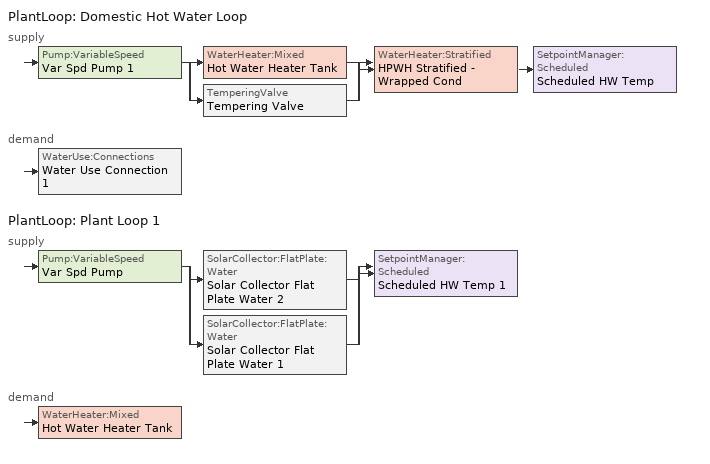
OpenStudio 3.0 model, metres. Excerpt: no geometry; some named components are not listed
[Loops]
PlantLoop 'Domestic Hot Water Loop'
 supply: Pump:VariableSpeed 'Var Spd Pump 1' > split
  | WaterHeater:Mixed 'Hot Water Heater Tank'
  | TemperingValve 'Tempering Valve'
  join > WaterHeater:Stratified 'HPWH Stratified - Wrapped Cond' > SetpointManager:Scheduled 'Scheduled HW Temp'
 demand: WaterUse:Connections 'Water Use Connection 1'
PlantLoop 'Plant Loop 1'
 supply: Pump:VariableSpeed 'Var Spd Pump' > split
  | SolarCollector:FlatPlate:Water 'Solar Collector Flat Plate Water 2'
  | SolarCollector:FlatPlate:Water 'Solar Collector Flat Plate Water 1'
  join > SetpointManager:Scheduled 'Scheduled HW Temp 1'
 demand: WaterHeater:Mixed 'Hot Water Heater Tank'
[Sizing:Zone]
Zone8 Thermal Zone: Zone Cooling Design Supply Air Temperature Input Method=SupplyAirTemperature; Zone Cooling Design Supply Air Temperature {C}=12; Zone Cooling Design Supply Air Temperature Difference {deltaC}=11.11; Zone Heating Design Supply Air Temperature Input Method=SupplyAirTemperature; Zone Heating Design Supply Air Temperature {C}=30; Zone Heating Design Supply Air Temperature Difference {deltaC}=11.11; Zone Cooling Design Supply Air Humidity Ratio {kg-H2O/kg-air}=0.008; Zone Heating Design Supply Air Humidity Ratio {kg-H2O/kg-air}=0.008; Zone Heating Sizing Factor=1; Zone Cooling Sizing Factor=1; Cooling Design Air Flow Method=DesignDay; Cooling Minimum Air Flow per Zone Floor Area {m3/s-m2}=0.000762; Cooling Minimum Air Flow {m3/s}=0; Heating Design Air Flow Method=DesignDay; Heating Design Air Flow Rate {m3/s}=0; Heating Maximum Air Flow Fraction=0.3; Account for Dedicated Outdoor Air System=No; Dedicated Outdoor Air System Control Strategy=NeutralSupplyAir; Dedicated Outdoor Air Low Setpoint Temperature for Design {C}=Autosize; Dedicated Outdoor Air High Setpoint Temperature for Design {C}=Autosize; Design Zone Air Distribution Effectiveness in Cooling Mode=1
[Zone equipment]
Zone8 Thermal Zone: Water Heater Heat Pump Wrapped Condenser
[WaterUse:Equipment:Definition]
Name | Peak Flow Rate {m3/s} | Target Temperature Schedule | Sensible Fraction Schedule | Latent Fraction Schedule
NZERTF Master Showers | 0.000125607 | Showers Temp Schedule | Shower Sensible Fraction | Shower Latent Fraction
NZERTF Dishwasher | 1.989e-06 | Dishwasher Temp Schedule | ALWAYS_OFF | ALWAYS_OFF
NZERTF Master Bath | 0.000337363 | Bath Temp Schedule | Bath Sensible Fraction | Bath Latent Fraction
NZERTF Clothes Washer | 2.12164e-05 | Clothes Washer Temp Schedule | ALWAYS_OFF | ALWAYS_OFF
NZERTF Master Sink; NZERTF Kitchen Sink | 7.17606e-05 | Sinks Temp Schedule | Sink Sensible Fraction | Sink Latent Fraction
[PlantLoop] Plant Loop Volume {m3}=Autocalculate; Load Distribution Scheme=Optimal
Name | Glycol Concentration | Minimum Loop Temperature {C} | Fluid Type | Maximum Loop Temperature {C} | Maximum Loop Flow Rate {m3/s} | Minimum Loop Flow Rate {m3/s}
Domestic Hot Water Loop | 0 | 3
Plant Loop 1 | 50 | -45.6 | PropyleneGlycol | 163 | 5.23649e-05 | 0
[Sizing:Plant] Loop Type=Heating; Loop Design Temperature Difference {deltaC}=11; Sizing Option=NonCoincident; Zone Timesteps in Averaging Window=1; Coincident Sizing Factor Mode=None
Name | Design Loop Exit Temperature {C}
Domestic Hot Water Loop | 48.9
Plant Loop 1 | 100
[WaterHeater:Mixed]
Hot Water Heater Tank: Tank Volume {m3}=0.2953; Setpoint Temperature Schedule=Tempered Setpoint Temp Schedule; Deadband Temperature Difference {deltaC}=0; Maximum Temperature Limit {C}=76.7; Heater Control Type=Cycle; Heater Maximum Capacity {W}=0; Heater Minimum Capacity {W}=0; Heater Ignition Minimum Flow Rate {m3/s}=0; Heater Ignition Delay {s}=0; Heater Fuel Type=Electricity; Heater Thermal Efficiency=0.98; Off Cycle Parasitic Fuel Consumption Rate {W}=0; Off Cycle Parasitic Heat Fraction to Tank=0; On Cycle Parasitic Fuel Consumption Rate {W}=0; On Cycle Parasitic Heat Fraction to Tank=0; Ambient Temperature Indicator=ThermalZone; Ambient Temperature Thermal Zone=Zone8 Thermal Zone; Off Cycle Loss Coefficient to Ambient Temperature {W/K}=1.64; Off Cycle Loss Fraction to Thermal Zone=1; On Cycle Loss Coefficient to Ambient Temperature {W/K}=1.64; On Cycle Loss Fraction to Thermal Zone=1; Peak Use Flow Rate {m3/s}=0; Use Side Effectiveness=1; Source Side Effectiveness=0.44; Use Side Design Flow Rate {m3/s}=autosize; Source Side Design Flow Rate {m3/s}=autosize; Indirect Water Heating Recovery Time {hr}=1.5; Source Side Flow Control Mode=IndirectHeatPrimarySetpoint
[WaterUse:Connections]
Water Use Connection 1: Water Use Equipment Name 1=Water Use Equipment 7; Water Use Equipment Name 2=Water Use Equipment 8; Water Use Equipment Name 3=Water Use Equipment 9; Water Use Equipment Name 4=Water Use Equipment 10; Water Use Equipment Name 5=Water Use Equipment 11; Water Use Equipment Name 6=Water Use Equipment 12
[WaterUse:Equipment]
Name | Water Use Equipment Definition | Space | Flow Rate Fraction Schedule
Water Use Equipment 7 | NZERTF Clothes Washer | First Floor (Zone1) Thermal Zone | Clothes Washer
Water Use Equipment 8 | NZERTF Dishwasher | First Floor (Zone1) Thermal Zone | Dishwasher
Water Use Equipment 9 | NZERTF Kitchen Sink | First Floor (Zone1) Thermal Zone | Kitch Sink - 15 seconds short
Water Use Equipment 10 | NZERTF Master Sink | Second Floor (Zone3) Thermal Zone | Master Sink - 21 seconds extra
Water Use Equipment 11 | NZERTF Master Showers | Second Floor (Zone3) Thermal Zone | Shower
Water Use Equipment 12 | NZERTF Master Bath | Second Floor (Zone3) Thermal Zone | Bath
[SetpointManager:Scheduled] Control Variable=Temperature
Name | Schedule
Scheduled HW Temp | Hot Water Delivery Setpoint Temp Schedule
Scheduled HW Temp 1 | Loop Temp Schedule
[Fan:OnOff]
HPWH Stratified - Wrapped Cond - Fan: Availability Schedule=Always On Discrete hvac_library; Fan Total Efficiency=0.8; Pressure Rise {Pa}=100; Maximum Flow Rate {m3/s}=Autosize; Motor Efficiency=0.9; Motor In Airstream Fraction=1; Fan Power Ratio Function of Speed Ratio Curve=Fan On Off Power Curve 22; Fan Efficiency Ratio Function of Speed Ratio Curve=Fan On Off Efficiency Curve 22
[Pump:VariableSpeed] Skin Loss Radiative Fraction=0.5; Design Power Sizing Method=PowerPerFlowPerPressure; Design Electric Power per Unit Flow Rate {W/(m3/s)}=348701.1; Design Shaft Power per Unit Flow Rate per Unit Head {W-s/m3-Pa}=1.28205; Design Minimum Flow Rate Fraction=0
Name | Rated Flow Rate {m3/s} | Rated Power Consumption {W} | Motor Efficiency | Coefficient 1 of the Part Load Performance Curve | Pump Control Type | Zone
Var Spd Pump 1 | Autosize | 0 | 0.9
Var Spd Pump | 5.23649e-05 | 160 | 0.87 | 0 | Intermittent | Zone8 Thermal Zone
[SolarCollector:FlatPlate:Water] Maximum Flow Rate {m3/s}=2.61824e-05
Name | SolarCollectorPerformance | Surface
Solar Collector Flat Plate Water 2 | Alternate Energy Technologies AE-32 | Solar Thermal Panel 2
Solar Collector Flat Plate Water 1 | Alternate Energy Technologies AE-32 1 | Solar Thermal Panel 1
[SolarCollectorPerformance:FlatPlate] Gross Area {m2}=2.503; Test Fluid=Water; Test Flow Rate {m3/s}=5.6e-05; Test Correlation Type=Inlet; Coefficient 1 of Efficiency Equation=0.746; Coefficient 2 of Efficiency Equation {W/m2-K}=-4.005; Coefficient 3 of Efficiency Equation {W/m2-K2}=0; Coefficient 2 of Incident Angle Modifier=-0.09; Coefficient 3 of Incident Angle Modifier=0
Alternate Energy Technologies AE-32; Alternate Energy Technologies AE-32 1
[WaterHeater:HeatPump:WrappedCondenser]
Water Heater Heat Pump Wrapped Condenser: Availability Schedule=Always On Discrete hvac_library; Compressor Setpoint Temperature Schedule=Compressor Setpoint Temp Schedule; Dead Band Temperature Difference {deltaC}=5; Condenser Bottom Location {m}=1; Condenser Top Location {m}=1.143; Evaporator Air Flow Rate {m3/s}=0.2279; Inlet Air Configuration=ZoneAirOnly; Inlet Air Temperature Schedule=Water Heater Heat Pump Wrapped Condenser - Inlet Air Temp; Inlet Air Humidity Schedule=Water Heater Heat Pump Wrapped Condenser - Inlet Air Humidity Ratio; Tank=HPWH Stratified - Wrapped Cond; DX Coil=Coil Water Heating Air To Water Heat Pump Wrapped; Minimum Inlet Air Temperature for Compressor Operation {C}=5; Maximum Inlet Air Temperature for Compressor Operation {C}=48.89; Compressor Location=Zone; Compressor Ambient Temperature Schedule=Water Heater Heat Pump Wrapped Condenser - Compress Ambient Temp; Fan=HPWH Stratified - Wrapped Cond - Fan; Fan Placement=DrawThrough; On Cycle Parasitic Electric Load {W}=0; Off Cycle Parasitic Electric Load {W}=0; Parasitic Heat Rejection Location=Zone; Tank Element Control Logic=Simultaneous; Control Sensor 1 Height In Stratified Tank {m}=0.9; Control Sensor 1 Weight=1; Control Sensor 2 Height In Stratified Tank {m}=0
[Coil:WaterHeating:AirToWaterHeatPump:Wrapped]
Coil Water Heating Air To Water Heat Pump Wrapped: Rated Heating Capacity {W}=1450; Rated COP {W/W}=2.36; Rated Sensible Heat Ratio=0.85; Rated Evaporator Inlet Air Dry-Bulb Temperature {C}=20.3; Rated Evaporator Inlet Air Wet-Bulb Temperature {C}=14.1; Rated Condenser Water Temperature {C}=58; Rated Evaporator Air Flow Rate {m3/s}=0.189; Evaporator Fan Power Included in Rated COP=Yes; Crankcase Heater Capacity {W}=0; Maximum Ambient Temperature for Crankcase Heater Operation {C}=5; Evaporator Air Temperature Type for Curve Objects=WetBulbTemperature; Heating Capacity Function of Temperature Curve=HPWH-Htg-Cap-fT; Heating Capacity Function of Air Flow Fraction Curve=HPWH-Htg-Cap-FF; Heating COP Function of Temperature Curve=HPWH-Htg-COP-fT; Heating COP Function of Air Flow Fraction Curve=HPWH-Htg-COP-FF; Part Load Fraction Correlation Curve=HPWH-COP-fPLR
[WaterHeater:Stratified]
HPWH Stratified - Wrapped Cond: Tank Volume {m3}=0.1893; Tank Height {m}=1.143; Tank Shape=VerticalCylinder; Tank Perimeter {m}=0; Maximum Temperature Limit {C}=71.1; Heater Priority Control=MasterSlave; Heater 1 Setpoint Temperature Schedule=Water Heater Stratified Setpoint Temperature 4; Heater 1 Deadband Temperature Difference {deltaC}=8.3333; Heater 1 Capacity {W}=3800; Heater 1 Height {m}=0.86; Heater 2 Setpoint Temperature Schedule=Water Heater Stratified Setpoint Temperature 4; Heater 2 Deadband Temperature Difference {deltaC}=0; Heater 2 Capacity {W}=0; Heater 2 Height {m}=0.5; Heater Fuel Type=Electricity; Heater Thermal Efficiency=0.98; Off Cycle Parasitic Fuel Consumption Rate {W}=0; Off Cycle Parasitic Fuel Type=Electricity; Off Cycle Parasitic Heat Fraction to Tank=0; Off Cycle Parasitic Height {m}=0; On Cycle Parasitic Fuel Consumption Rate {W}=0; On Cycle Parasitic Fuel Type=Electricity; On Cycle Parasitic Heat Fraction to Tank=0; On Cycle Parasitic Height {m}=0; Ambient Temperature Indicator=ThermalZone; Ambient Temperature Schedule=HPWH Stratified - Wrapped Cond - Amb Temp; Ambient Temperature Thermal Zone=Zone8 Thermal Zone; Uniform Skin Loss Coefficient per Unit Area to Ambient Temperature {W/m2-K}=0; Skin Loss Fraction to Zone=1; Off Cycle Flue Loss Coefficient to Ambient Temperature {W/K}=1.64; Off Cycle Flue Loss Fraction to Zone=1; Use Side Effectiveness=1; Use Side Inlet Height {m}=0.2286; Use Side Outlet Height {m}=1.0922; Source Side Effectiveness=1; Source Side Inlet Height {m}=0.2286; Source Side Outlet Height {m}=0.2286; Inlet Mode=Fixed; Use Side Design Flow Rate {m3/s}=autosize; Source Side Design Flow Rate {m3/s}=autosize; Indirect Water Heating Recovery Time {hr}=1.5; Number of Nodes=1; Additional Destratification Conductivity {W/m-K}=0; Node 1 Additional Loss Coefficient {W/m2-K}=0; Node 2 Additional Loss Coefficient {W/m2-K}=0; Node 3 Additional Loss Coefficient {W/m2-K}=0; Node 4 Additional Loss Coefficient {W/m2-K}=0; Node 5 Additional Loss Coefficient {W/m2-K}=0; Node 6 Additional Loss Coefficient {W/m2-K}=0; Node 7 Additional Loss Coefficient {W/m2-K}=0; Node 8 Additional Loss Coefficient {W/m2-K}=0; Node 9 Additional Loss Coefficient {W/m2-K}=0; Node 10 Additional Loss Coefficient {W/m2-K}=0; Node 11 Additional Loss Coefficient {W/m2-K}=0; Node 12 Additional Loss Coefficient {W/m2-K}=0; Source Side Flow Control Mode=IndirectHeatPrimarySetpoint
[Schedule:Compact]
Shower: Through: 12/31, For: Mondays, Until: 6:05, 0, Until: 6:10, 1, Until: 6:33, 0, Until: 6:38, 1, Until: 6:41, 0, Until: 6:46, 1, Until: 18:08, 0, Until: 18:16, 1, Until 24:00, 0, For: Tuesdays Thursdays, Until: 6:05, 0, Until: 6:10, 1, Until: 6:33, 0, Until: 6:38, 1, Until: 6:43, 0, Until: 6:48, 1, Until: 21:46, 0, Until: 21:54, 1, Until 24:00, 0, For: Wednesdays, Until: 6:05, 0, Until: 6:10, 1, Until: 6:33, 0, Until: 6:38, 1, Until: 18:08, 0, Until: 18:16, 1, Until 24:00, 0, For: Fridays, Until: 6:05, 0, Until: 6:10, 1, Until: 6:33, 0, Until: 6:38, 1, Until: 6:44, 0, Until: 6:49, 1, Until: 18:10, 0, Until: 18:18, 1, Until 24:00, 0, For: Saturdays, Until: 9:00, 0, Until: 9:08, 1, Until: 10:00, 0, Until: 10:05, 1, Until: 20:05, 0, Until: 20:10, 1, Until 24:00, 0, For: Sundays, Until: 9:00, 0, Until: 9:05, 1, Until: 10:00, 0, Until: 10:05, 1, Until: 14:00, 0, Until: 14:05, 1, Until: 18:10, 0, Until: 18:18, 1, Until 24:00, 0, For: AllOtherDays, Until 24:00, 0
Bath Latent Fraction; ALWAYS_OFF: Through: 12/31, For: AllDays, Until: 24:00, 0
Bath Sensible Fraction: Through: 12/31, For: AllDays, Until: 24:00, .2083
Hot Water Delivery Setpoint Temp Schedule: THROUGH: 12/31, FOR: AllDays, UNTIL: 24:00, 48.8889
Sink Sensible Fraction: Through: 12/31, For: AllDays, Until: 24:00, .09869
Dishwasher Temp Schedule: THROUGH: 12/31, FOR: AllDays, UNTIL: 24:00, 40.6
Dishwasher: Through: 12/31, For: Mondays, Until: 20:28, 0, Until: 21:28, 1, Until: 24:00, 0, For: Tuesdays Thursdays, Until: 24:00, 0, For: Wednesdays, Until: 20:28, 0, Until: 21:28, 1, Until: 24:00, 0, For: Fridays, Until: 20:15, 0, Until: 21:15, 1, Until: 24:00, 0, For: Saturdays, Until: 21:00, 0, Until: 22:00, 1, Until: 24:00, 0, For: Sundays, Until: 20:28, 0, Until: 21:28, 1, Until: 24:00, 0, For: AllOtherDays, Until 24:00, 0
Master Sink - 21 seconds extra: Through: 12/31, For: Mondays, Until: 4:02, 0, Until: 4:03, 1, Until 6:47, 0, Until 6:48, 1, Until 18:20, 0, Until 18:21, 1, Until 22:20, 0, Until 22:21, 1, Until 24:00, 0, For: Tuesdays Thursdays, Until: 4:02, 0, Until: 4:03, 1, Until 6:50, 0, Until 6:51, 1, Until 20:20, 0, Until 20:21, 1, Until 22:35, 0, Until 22:36, 1, Until 24:00, 0, For: Wednesdays, Until: 4:02, 0, Until: 4:03, 1, Until 6:42, 0, Until 6:43, 1, Until 20:24, 0, Until 20:25, 1, Until 22:20, 0, Until 22:21, 1, Until 24:00, 0, For: Fridays, Until: 4:02, 0, Until: 4:03, 1, Until 6:42, 0, Until 6:43, 1, Until 18:25, 0, Until 18:26, 1, Until 23:40, 0, Until 23:41, 1, Until 24:00, 0, For: Saturdays, Until: 8:50, 0, Until: 8:52, 1, Until 12:40, 0, Until 12:41, 1, Until 23:10, 0, Until 23:11, 1, Until 24:00, 0, For: Sundays, Until: 8:10, 0, Until: 8:11, 1, Until: 10:08, 0, Until: 10:09, 1, Until 18:22, 0, Until 18:23, 1, Until 21:55, 0, Until 21:56, 1, Until 24:00, 0, For: AllOtherDays, Until 24:00, 0
Clothes Washer: Through: 12/31, For: Mondays, Until: 24:00, 0, For: Tuesdays Thursdays, Until: 24:00, 0, For: Wednesdays, Until: 18:30, 0, Until: 19:15, 1, Until: 20:25, 0, Until: 21:10, 1, Until: 24:00, 0, For: Fridays, Until: 24:00, 0, For: Saturdays, Until: 11:00, 0, Until: 11:45, 1, Until: 14:30, 0, Until: 15:15, 1, Until: 24:00, 0, For: Sundays, Until: 11:00, 0, Until: 11:45, 1, Until: 14:30, 0, Until: 15:15, 1, Until: 24:00, 0, For: AllOtherDays, Until 24:00, 0
Bath Temp Schedule: THROUGH: 12/31, FOR: AllDays, UNTIL: 24:00, 44.4
Shower Sensible Fraction: Through: 12/31, For: AllDays, Until: 24:00, .2127
Sink Latent Fraction: Through: 12/31, For: AllDays, Until: 24:00, .00127
Sinks Temp Schedule: THROUGH: 12/31, FOR: AllDays, UNTIL: 24:00, 37.7
Clothes Washer Temp Schedule: THROUGH: 12/31, FOR: AllDays, UNTIL: 24:00, 19.4
Shower Latent Fraction: Through: 12/31, For: AllDays, Until: 24:00, .005655
Tempered Setpoint Temp Schedule: THROUGH: 12/31, FOR: AllDays, UNTIL: 24:00, 75.7
Compressor Setpoint Temp Schedule: THROUGH: 12/31, FOR: AllDays, UNTIL: 24:00, 53.9
Showers Temp Schedule: THROUGH: 12/31, FOR: AllDays, UNTIL: 24:00, 38.9
Kitch Sink - 15 seconds short: Through: 12/31, For: Mondays, Until: 6:04, 0, Until: 6:06, 1, Until: 6:40, 0, Until: 6:41, 1, Until: 7:30, 0, Until: 7:31, 1, Until: 8:20, 0, Until: 8:21, 1, Until: 18:03, 0, Until: 18:04, 1, Until: 18:40, 0, Until: 18:41, 1, Until: 19:10, 0, Until: 19:11, 1, Until: 20:15, 0, Until: 20:16, 1, Until: 20:35, 0, Until: 20:36, 1, Until: 21:05, 0, Until: 21:06, 1, Until: 21:35, 0, Until: 21:36, 1, Until: 22:10, 0, Until: 22:11, 1, Until 24:00, 0, For: Tuesdays Thursdays, Until: 6:02, 0, Until: 6:03, 1, Until: 6:25, 0, Until: 6:26, 1, Until: 7:05, 0, Until: 7:06, 1, Until: 8:02, 0, Until: 8:03, 1, Until: 8:26, 0, Until: 8:27, 1, Until: 16:10, 0, Until: 16:11, 1, Until: 18:08, 0, Until: 18:09, 1, Until: 18:55, 0, Until: 18:56, 1, Until: 19:35, 0, Until: 19:36, 1, Until: 20:18, 0, Until: 20:19, 1, Until: 20:50, 0, Until: 20:51, 1, Until: 21:30, 0, Until: 21:31, 1, Until: 22:05, 0, Until: 22:06, 1, Until 24:00, 0, For: Wednesdays, Until: 6:04, 0, Until: 6:05, 1, Until: 6:45, 0, Until: 6:46, 1, Until: 7:42, 0, Until: 7:43, 1, Until: 8:10, 0, Until: 8:11, 1, Until: 8:28, 0, Until: 8:29, 1, Until: 18:25, 0, Until: 18:26, 1, Until: 18:55, 0, Until: 18:56, 1, Until: 19:12, 0, Until: 19:13, 1, Until: 20:15, 0, Until: 20:16, 1, Until: 20:35, 0, Until: 20:36, 1, Until: 21:10, 0, Until: 21:11, 1, Until: 21:40, 0, Until: 21:41, 1, Until: 22:10, 0, Until: 22:11, 1, Until 24:00, 0, For: Fridays, Until: 6:25, 0, Until: 6:26, 1, Until: 6:51, 0, Until: 6:52, 1, Until: 8:02, 0, Until: 8:03, 1, Until: 8:28, 0, Until: 8:29, 1, Until: 18:22, 0, Until: 18:23, 1, Until: 19:05, 0, Until: 19:06, 1, Until: 20:00, 0, Until: 20:01, 1, Until: 21:05, 0, Until: 21:06, 1, Until: 21:40, 0, Until: 21:41, 1, Until: 22:15, 0, Until: 22:16, 1, Until: 22:30, 0, Until: 22:31, 1, Until: 23:25, 0, Until: 23:26, 1, Until 24:00, 0, For: Saturdays, Until: 8:20, 0, Until: 8:21, 1, Until: 9:10, 0, Until: 9:11, 1, Until: 9:40, 0, Until: 9:41, 1, Until: 12:30, 0, Until: 12:31, 1, Until: 13:05, 0, Until: 13:06, 1, Until: 14:20, 0, Until: 14:21, 1, Until: 19:20, 0, Until: 19:21, 1, Until: 21:05, 0, Until: 21:06, 1, Until: 21:36, 0, Until: 21:37, 1, Until: 22:05, 0, Until: 22:06, 1, Until: 22:20, 0, Until: 22:21, 1, Until: 22:40, 0, Until: 22:41, 1, Until: 23:28, 0, Until: 23:29, 1, Until 24:00, 0, For: Sundays, Until: 8:25, 0, Until: 8:26, 1, Until: 9:08, 0, Until: 9:09, 1, Until: 9:40, 0, Until: 9:41, 1, Until: 12:00, 0, Until: 12:01, 1, Until: 13:00, 0, Until: 13:01, 1, Until: 14:20, 0, Until: 14:21, 1, Until: 18:00, 0, Until: 18:01, 1, Until: 18:40, 0, Until: 18:41, 1, Until: 19:10, 0, Until: 19:11, 1, Until: 20:35, 0, Until: 20:36, 1, Until: 21:10, 0, Until: 21:11, 1, Until: 22:05, 0, Until: 22:06, 1, Until 24:00, 0, For: AllOtherDays, Until 24:00, 0
Bath: Through: 12/31, For: Mondays, Until 24:00, 0, For: Tuesdays Thursdays, Until 24:00, 0, For: Wednesdays, Until 20:16, 0, Until 20:22, 1, Until 24:00, 0, For: Fridays, Until 24:00, 0, For: Saturdays, Until 12:32, 0, Until 12:38, 1, Until 24:00, 0, For: Sundays, Until 24:00, 0, For: AllOtherDays, Until 24:00, 0
Loop Temp Schedule: THROUGH: 12/31, FOR: AllDays, UNTIL: 24:00, 80
[Curve:Biquadratic] Minimum Value of x=0; Maximum Value of x=100; Minimum Value of y=0; Maximum Value of y=100
Name | Coefficient1 Constant | Coefficient2 x | Coefficient3 x**2 | Coefficient4 y | Coefficient5 y**2 | Coefficient6 x*y | Minimum Curve Output
HPWH-Htg-Cap-fT | 0.563 | 0.0437 | 3.9e-05 | 0.0055 | -0.000148 | -0.000145 | 0
HPWH-Htg-COP-fT | 1.1332 | 0.063 | -9.79e-05 | -0.00972 | -2.14e-05 | -0.000686
[Curve:Cubic] Coefficient1 Constant=1; Coefficient2 x=0; Coefficient3 x**2=0; Coefficient4 x**3=0; Minimum Value of x=0
Name | Maximum Value of x
HPWH-Htg-Cap-FF; HPWH-Htg-COP-FF | 100
HPWH-COP-fPLR; Fan On Off Efficiency Curve 22 | 1
[Schedule:Ruleset]
Name | Default Day Schedule
Water Heater Heat Pump Wrapped Condenser - Inlet Air Temp | Schedule Day 14
Water Heater Heat Pump Wrapped Condenser - Inlet Air Humidity Ratio | Schedule Day 11
Water Heater Heat Pump Wrapped Condenser - Compress Ambient Temp | Schedule Day 17
HPWH Stratified - Wrapped Cond - Amb Temp | Schedule Day 3
Water Heater Stratified Setpoint Temperature 4 | Water Heater Stratified Setpoint Temperature Default 4
[Schedule:Day]
Schedule Day 14: 24, 0, 19.7
Schedule Day 11: 24, 0, 0.5
Schedule Day 17: 24, 0, 21
Schedule Day 3: 24, 0, 22
Water Heater Stratified Setpoint Temperature Default 4: 24, 0, 48.89
[Schedule:Constant]
Always On Discrete hvac_library: Value=1
[Curve:Exponent]
Fan On Off Power Curve 22: Coefficient1 Constant=1; Coefficient2 Constant=0; Coefficient3 Constant=0; Minimum Value of x=0; Maximum Value of x=1
